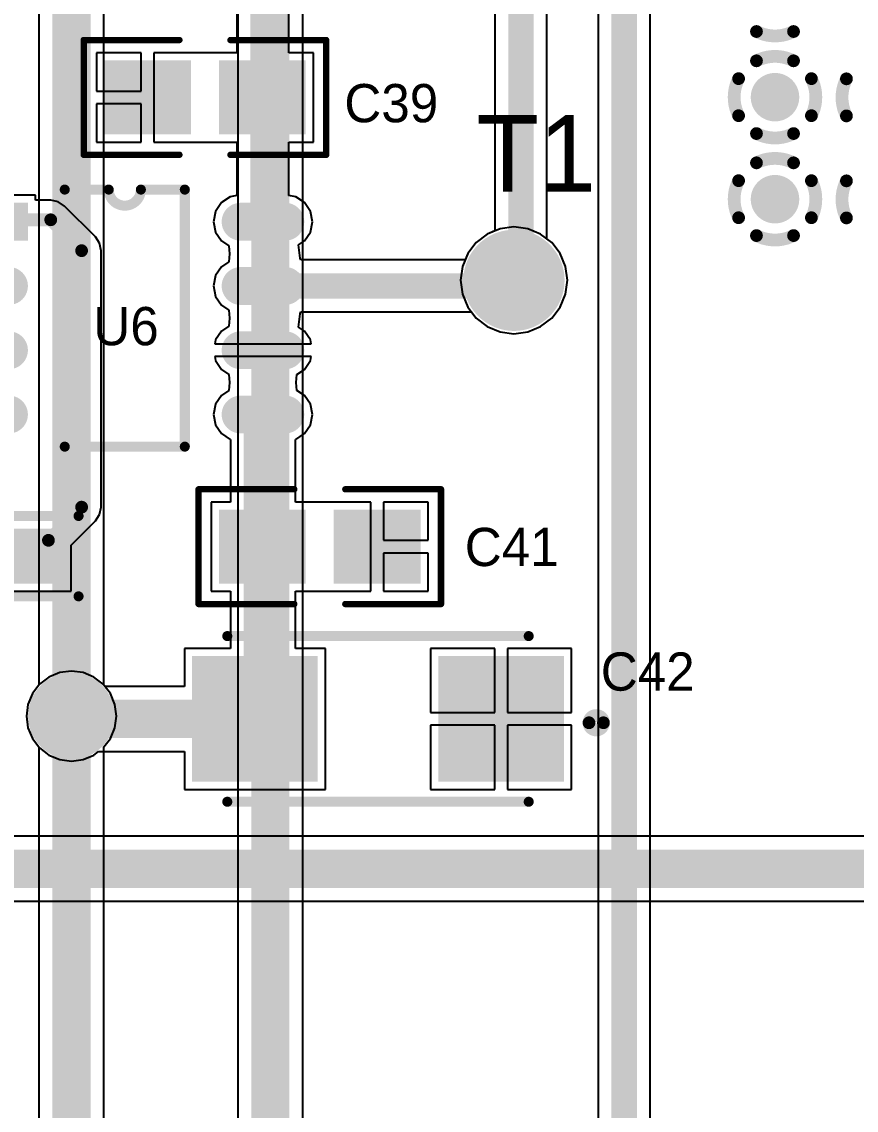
# Model space of a CAD drawing. Header units: millimetres. Extents: x 6.83 to 16.18, y 4.59 to 12.3.
# Drawn here: x 8.145 to 8.799, y 8.286 to 9.139 of the extents above; entities that cross this region are included whole.
import ezdxf

# ---------------------------------------------------------------- set-up
doc = ezdxf.new("R2010")
doc.units = ezdxf.units.MM
doc.header["$MEASUREMENT"] = 0
for name, color, linetype in [('BottomLayer', 5, 'Continuous'), ('BottomSolder', 6, 'Continuous'), ('InternalPlane1', 76, 'Continuous'), ('InternalPlane2', 16, 'Continuous'), ('MultiLayer', 9, 'Continuous'), ('PadHoleLayer', 156, 'Continuous'), ('TopLayer', 1, 'Continuous'), ('TopOverlay', 2, 'Continuous'), ('TopPaste', 8, 'Continuous'), ('TopSolder', 216, 'Continuous'), ('ViaHoleLayer', 16, 'Continuous')]:
    doc.layers.add(name, color=color, linetype=linetype)

# ---------------------------------------------------------------- blocks, each defined once
blk = doc.blocks.new('T___P_____3')
at = {"layer": 'BottomLayer', "const_width": 0.0315}
blk.add_lwpolyline([(-0.01584, -0.0001, 1), (0.01565, -0.0001, 1)], format="xyb", close=True, dxfattribs=at)
at = {"layer": 'BottomSolder', "const_width": 0.0355}
blk.add_lwpolyline([(-0.01784, -0.0001, 1), (0.01765, -0.0001, 1)], format="xyb", close=True, dxfattribs=at)
at = {"layer": 'InternalPlane1', "const_width": 0.03968}
blk.add_lwpolyline([(-0.01994, -0.0001, 1), (0.01975, -0.0001, 1)], format="xyb", close=True, dxfattribs=at)
at = {"layer": 'InternalPlane2', "const_width": 0.03968}
blk.add_lwpolyline([(-0.01994, -0.0001, 1), (0.01975, -0.0001, 1)], format="xyb", close=True, dxfattribs=at)
at = {"layer": 'MultiLayer', "const_width": 0.0315}
blk.add_lwpolyline([(-0.01584, -0.0001, 1), (0.01565, -0.0001, 1)], format="xyb", close=True, dxfattribs=at)
at = {"layer": 'PadHoleLayer', "const_width": 0.01969}
blk.add_lwpolyline([(-0.00994, -0.0001, 1), (0.00975, -0.0001, 1)], format="xyb", close=True, dxfattribs=at)
at = {"layer": 'TopLayer', "const_width": 0.0315}
blk.add_lwpolyline([(-0.01584, -0.0001, 1), (0.01565, -0.0001, 1)], format="xyb", close=True, dxfattribs=at)
at = {"layer": 'TopSolder', "const_width": 0.0355}
blk.add_lwpolyline([(-0.01784, -0.0001, 1), (0.01765, -0.0001, 1)], format="xyb", close=True, dxfattribs=at)
blk = doc.blocks.new('SO_8N_133')
at = {"layer": 'TopLayer', "const_width": 0.02165}
for points in [[(0.07605, 0.13), (0.04102, 0.13)], [(-0.14048, 0.07961), (-0.17552, 0.07961)], [(0.07605, 0.07961), (0.04102, 0.07961)], [(-0.14048, 0.02921), (-0.17552, 0.02921)], [(0.07605, 0.02921), (0.04102, 0.02921)], [(-0.14048, -0.02118), (-0.17552, -0.02118)], [(0.07605, -0.02118), (0.04102, -0.02118)]]:
    blk.add_lwpolyline(points, dxfattribs=at)
at = {"layer": 'TopLayer', "const_width": 0.01083}
for points in [[(0.0356, 0.13, 1), (0.04643, 0.13, 1)], [(0.07064, 0.13, 1), (0.08147, 0.13, 1)], [(-0.18093, 0.07961, 1), (-0.17011, 0.07961, 1)], [(-0.14589, 0.07961, 1), (-0.13507, 0.07961, 1)], [(0.0356, 0.07961, 1), (0.04643, 0.07961, 1)], [(0.07064, 0.07961, 1), (0.08147, 0.07961, 1)], [(-0.18093, 0.02921, 1), (-0.17011, 0.02921, 1)], [(-0.14589, 0.02921, 1), (-0.13507, 0.02921, 1)], [(0.0356, 0.02921, 1), (0.04643, 0.02921, 1)], [(0.07064, 0.02921, 1), (0.08147, 0.02921, 1)], [(-0.18093, -0.02118, 1), (-0.17011, -0.02118, 1)], [(-0.14589, -0.02118, 1), (-0.13507, -0.02118, 1)], [(0.0356, -0.02118, 1), (0.04643, -0.02118, 1)], [(0.07064, -0.02118, 1), (0.08147, -0.02118, 1)]]:
    blk.add_lwpolyline(points, format="xyb", close=True, dxfattribs=at)
at = {"layer": 'TopLayer'}
blk.add_solid([(-0.18635, 0.11917), (-0.12965, 0.11917), (-0.18635, 0.14083), (-0.12965, 0.14083)], dxfattribs=at)
at = {"layer": 'TopOverlay', "const_width": 0.00787}
for points in [[(-0.09678, -0.04638), (-0.09678, 0.1552)], [(-0.09678, 0.1552), (-0.06233, 0.1552)], [(-0.03713, 0.1552), (-0.00268, 0.1552)], [(-0.00268, -0.04638), (-0.00268, 0.1552)], [(-0.09678, -0.04638), (-0.00268, -0.04638)]]:
    blk.add_lwpolyline(points, dxfattribs=at)
at = {"layer": 'TopOverlay', "const_width": 0.00394}
for points in [[(-0.09875, 0.1552, 1), (-0.09481, 0.1552, 1)], [(-0.09875, 0.1552, 1), (-0.09481, 0.1552, 1)], [(-0.0643, 0.1552, 1), (-0.06036, 0.1552, 1)], [(-0.0643, 0.1552, 1), (-0.06036, 0.1552, 1)], [(-0.0391, 0.1552, 1), (-0.03517, 0.1552, 1)], [(-0.0391, 0.1552, 1), (-0.03517, 0.1552, 1)], [(-0.00465, 0.1552, 1), (-0.00072, 0.1552, 1)], [(-0.00465, 0.1552, 1), (-0.00072, 0.1552, 1)], [(-0.09875, -0.04638, 1), (-0.09481, -0.04638, 1)], [(-0.09875, -0.04638, 1), (-0.09481, -0.04638, 1)], [(-0.00465, -0.04638, 1), (-0.00072, -0.04638, 1)], [(-0.00465, -0.04638, 1), (-0.00072, -0.04638, 1)]]:
    blk.add_lwpolyline(points, format="xyb", close=True, dxfattribs=at)
at = {"layer": 'TopOverlay', "const_width": 0.00787}
blk.add_lwpolyline([(-0.03713, 0.1552, -1), (-0.06233, 0.1552)], format="xyb", dxfattribs=at)
at = {"layer": 'TopPaste', "const_width": 0.02165}
for points in [[(0.07605, 0.13), (0.04102, 0.13)], [(-0.14048, 0.07961), (-0.17552, 0.07961)], [(0.07605, 0.07961), (0.04102, 0.07961)], [(-0.14048, 0.02921), (-0.17552, 0.02921)], [(0.07605, 0.02921), (0.04102, 0.02921)], [(-0.14048, -0.02118), (-0.17552, -0.02118)], [(0.07605, -0.02118), (0.04102, -0.02118)]]:
    blk.add_lwpolyline(points, dxfattribs=at)
at = {"layer": 'TopPaste', "const_width": 0.01083}
for points in [[(0.0356, 0.13, 1), (0.04643, 0.13, 1)], [(0.07064, 0.13, 1), (0.08147, 0.13, 1)], [(-0.18093, 0.07961, 1), (-0.17011, 0.07961, 1)], [(-0.14589, 0.07961, 1), (-0.13507, 0.07961, 1)], [(0.0356, 0.07961, 1), (0.04643, 0.07961, 1)], [(0.07064, 0.07961, 1), (0.08147, 0.07961, 1)], [(-0.18093, 0.02921, 1), (-0.17011, 0.02921, 1)], [(-0.14589, 0.02921, 1), (-0.13507, 0.02921, 1)], [(0.0356, 0.02921, 1), (0.04643, 0.02921, 1)], [(0.07064, 0.02921, 1), (0.08147, 0.02921, 1)], [(-0.18093, -0.02118, 1), (-0.17011, -0.02118, 1)], [(-0.14589, -0.02118, 1), (-0.13507, -0.02118, 1)], [(0.0356, -0.02118, 1), (0.04643, -0.02118, 1)], [(0.07064, -0.02118, 1), (0.08147, -0.02118, 1)]]:
    blk.add_lwpolyline(points, format="xyb", close=True, dxfattribs=at)
at = {"layer": 'TopPaste'}
blk.add_solid([(-0.18635, 0.11917), (-0.12965, 0.11917), (-0.18635, 0.14083), (-0.12965, 0.14083)], dxfattribs=at)
at = {"layer": 'TopSolder', "const_width": 0.02965}
for points in [[(0.07605, 0.13), (0.04102, 0.13)], [(-0.14048, 0.07961), (-0.17552, 0.07961)], [(0.07605, 0.07961), (0.04102, 0.07961)], [(-0.14048, 0.02921), (-0.17552, 0.02921)], [(0.07605, 0.02921), (0.04102, 0.02921)], [(-0.14048, -0.02118), (-0.17552, -0.02118)], [(0.07605, -0.02118), (0.04102, -0.02118)]]:
    blk.add_lwpolyline(points, dxfattribs=at)
at = {"layer": 'TopSolder', "const_width": 0.01483}
for points in [[(0.0336, 0.13, 1), (0.04843, 0.13, 1)], [(0.06864, 0.13, 1), (0.08347, 0.13, 1)], [(-0.18293, 0.07961, 1), (-0.16811, 0.07961, 1)], [(-0.14789, 0.07961, 1), (-0.13307, 0.07961, 1)], [(0.0336, 0.07961, 1), (0.04843, 0.07961, 1)], [(0.06864, 0.07961, 1), (0.08347, 0.07961, 1)], [(-0.18293, 0.02921, 1), (-0.16811, 0.02921, 1)], [(-0.14789, 0.02921, 1), (-0.13307, 0.02921, 1)], [(0.0336, 0.02921, 1), (0.04843, 0.02921, 1)], [(0.06864, 0.02921, 1), (0.08347, 0.02921, 1)], [(-0.18293, -0.02118, 1), (-0.16811, -0.02118, 1)], [(-0.14789, -0.02118, 1), (-0.13307, -0.02118, 1)], [(0.0336, -0.02118, 1), (0.04843, -0.02118, 1)], [(0.06864, -0.02118, 1), (0.08347, -0.02118, 1)]]:
    blk.add_lwpolyline(points, format="xyb", close=True, dxfattribs=at)
at = {"layer": 'TopSolder'}
blk.add_solid([(-0.19035, 0.11517), (-0.12565, 0.11517), (-0.19035, 0.14483), (-0.12565, 0.14483)], dxfattribs=at)
blk = doc.blocks.new('6032_____181')
at = {"layer": 'TopLayer'}
for points in [[(-0.25773, -0.00028), (-0.16718, -0.00028), (-0.25773, 0.09028), (-0.16718, 0.09028)], [(-0.06482, -0.00028), (0.02573, -0.00028), (-0.06482, 0.09028), (0.02573, 0.09028)]]:
    blk.add_solid(points, dxfattribs=at)
at = {"layer": 'TopOverlay', "const_width": 0.00787}
for points in [[(0.00211, 0.10996), (-0.23411, 0.10996)], [(0.00211, -0.01996), (-0.23411, -0.01996)]]:
    blk.add_lwpolyline(points, dxfattribs=at)
at = {"layer": 'TopOverlay'}
for points, const_width in [([(-0.23608, 0.10996, 1), (-0.23214, 0.10996, 1)], 0.00394), ([(0.00014, 0.10996, 1), (0.00408, 0.10996, 1)], 0.00394), ([(-0.28134, 0.048, 1), (-0.29266, 0.048, 1)], 0.01), ([(-0.29516, 0.048, 1), (-0.29016, 0.048, 1)], 0.005), ([(-0.28384, 0.048, 1), (-0.27884, 0.048, 1)], 0.005), ([(-0.23608, -0.01996, 1), (-0.23214, -0.01996, 1)], 0.00394), ([(0.00014, -0.01996, 1), (0.00408, -0.01996, 1)], 0.00394)]:
    blk.add_lwpolyline(points, format="xyb", close=True, dxfattribs=dict(at, const_width=const_width))
at = {"layer": 'TopPaste'}
for points in [[(-0.25773, -0.00028), (-0.16718, -0.00028), (-0.25773, 0.09028), (-0.16718, 0.09028)], [(-0.06482, -0.00028), (0.02573, -0.00028), (-0.06482, 0.09028), (0.02573, 0.09028)]]:
    blk.add_solid(points, dxfattribs=at)
at = {"layer": 'TopSolder'}
for points in [[(-0.26173, -0.00428), (-0.16318, -0.00428), (-0.26173, 0.09428), (-0.16318, 0.09428)], [(-0.06882, -0.00428), (0.02973, -0.00428), (-0.06882, 0.09428), (0.02973, 0.09428)]]:
    blk.add_solid(points, dxfattribs=at)
blk = doc.blocks.new('0805_182')
at = {"layer": 'TopLayer'}
for points in [[(0.03, 0.025), (-0.03, 0.025), (0.03, -0.025), (-0.03, -0.025)], [(0.12, 0.025), (0.06, 0.025), (0.12, -0.025), (0.06, -0.025)]]:
    blk.add_solid(points, dxfattribs=at)
at = {"layer": 'TopOverlay', "const_width": 0.005}
for points in [[(-0.05, 0.045), (0.025, 0.045)], [(-0.05, -0.045), (-0.05, 0.045)], [(0.065, 0.045), (0.14, 0.045)], [(0.14, -0.045), (0.14, 0.045)], [(-0.05, -0.045), (0.025, -0.045)], [(0.065, -0.045), (0.14, -0.045)]]:
    blk.add_lwpolyline(points, dxfattribs=at)
at = {"layer": 'TopOverlay', "const_width": 0.0025}
for points in [[(-0.05125, 0.045, 1), (-0.04875, 0.045, 1)], [(-0.05125, 0.045, 1), (-0.04875, 0.045, 1)], [(0.02375, 0.045, 1), (0.02625, 0.045, 1)], [(0.06375, 0.045, 1), (0.06625, 0.045, 1)], [(0.13875, 0.045, 1), (0.14125, 0.045, 1)], [(0.13875, 0.045, 1), (0.14125, 0.045, 1)], [(-0.05125, -0.045, 1), (-0.04875, -0.045, 1)], [(-0.05125, -0.045, 1), (-0.04875, -0.045, 1)], [(0.02375, -0.045, 1), (0.02625, -0.045, 1)], [(0.06375, -0.045, 1), (0.06625, -0.045, 1)], [(0.13875, -0.045, 1), (0.14125, -0.045, 1)], [(0.13875, -0.045, 1), (0.14125, -0.045, 1)]]:
    blk.add_lwpolyline(points, format="xyb", close=True, dxfattribs=at)
at = {"layer": 'TopPaste'}
for points in [[(0.03, 0.025), (-0.03, 0.025), (0.03, -0.025), (-0.03, -0.025)], [(0.12, 0.025), (0.06, 0.025), (0.12, -0.025), (0.06, -0.025)]]:
    blk.add_solid(points, dxfattribs=at)
at = {"layer": 'TopSolder'}
for points in [[(0.034, 0.029), (-0.034, 0.029), (0.034, -0.029), (-0.034, -0.029)], [(0.124, 0.029), (0.056, 0.029), (0.124, -0.029), (0.056, -0.029)]]:
    blk.add_solid(points, dxfattribs=at)
blk = doc.blocks.new('0805_184')
at = {"layer": 'TopLayer'}
for points in [[(0.03, 0.025), (-0.03, 0.025), (0.03, -0.025), (-0.03, -0.025)], [(0.12, 0.025), (0.06, 0.025), (0.12, -0.025), (0.06, -0.025)]]:
    blk.add_solid(points, dxfattribs=at)
at = {"layer": 'TopOverlay', "const_width": 0.005}
for points in [[(0.025, 0.045), (-0.05, 0.045)], [(-0.05, 0.045), (-0.05, -0.045)], [(0.14, 0.045), (0.065, 0.045)], [(0.14, 0.045), (0.14, -0.045)], [(0.025, -0.045), (-0.05, -0.045)], [(0.14, -0.045), (0.065, -0.045)]]:
    blk.add_lwpolyline(points, dxfattribs=at)
at = {"layer": 'TopOverlay', "const_width": 0.0025}
for points in [[(-0.05125, 0.045, 1), (-0.04875, 0.045, 1)], [(-0.05125, 0.045, 1), (-0.04875, 0.045, 1)], [(0.02375, 0.045, 1), (0.02625, 0.045, 1)], [(0.06375, 0.045, 1), (0.06625, 0.045, 1)], [(0.13875, 0.045, 1), (0.14125, 0.045, 1)], [(0.13875, 0.045, 1), (0.14125, 0.045, 1)], [(-0.05125, -0.045, 1), (-0.04875, -0.045, 1)], [(-0.05125, -0.045, 1), (-0.04875, -0.045, 1)], [(0.02375, -0.045, 1), (0.02625, -0.045, 1)], [(0.06375, -0.045, 1), (0.06625, -0.045, 1)], [(0.13875, -0.045, 1), (0.14125, -0.045, 1)], [(0.13875, -0.045, 1), (0.14125, -0.045, 1)]]:
    blk.add_lwpolyline(points, format="xyb", close=True, dxfattribs=at)
at = {"layer": 'TopPaste'}
for points in [[(0.03, 0.025), (-0.03, 0.025), (0.03, -0.025), (-0.03, -0.025)], [(0.12, 0.025), (0.06, 0.025), (0.12, -0.025), (0.06, -0.025)]]:
    blk.add_solid(points, dxfattribs=at)
at = {"layer": 'TopSolder'}
for points in [[(0.034, 0.029), (-0.034, 0.029), (0.034, -0.029), (-0.034, -0.029)], [(0.124, 0.029), (0.056, 0.029), (0.124, -0.029), (0.056, -0.029)]]:
    blk.add_solid(points, dxfattribs=at)
blk = doc.blocks.new('0603_192')
at = {"layer": 'TopLayer'}
for points in [[(0.02175, -0.04726), (0.02175, -0.01226), (-0.01325, -0.04726), (-0.01325, -0.01226)], [(0.02175, -0.11026), (0.02175, -0.07526), (-0.01325, -0.11026), (-0.01325, -0.07526)]]:
    blk.add_solid(points, dxfattribs=at)
at = {"layer": 'TopOverlay', "const_width": 0.00787}
for points in [[(-0.02724, 0.00394), (-0.02724, -0.12598)], [(-0.02724, 0.00394), (0.03575, 0.00394)], [(0.03575, 0.00394), (0.03575, -0.12598)], [(-0.02724, -0.12598), (0.03575, -0.12598)]]:
    blk.add_lwpolyline(points, dxfattribs=at)
at = {"layer": 'TopOverlay', "const_width": 0.00394}
for points in [[(-0.02921, 0.00394, 1), (-0.02528, 0.00394, 1)], [(-0.02921, 0.00394, 1), (-0.02528, 0.00394, 1)], [(0.03378, 0.00394, 1), (0.03772, 0.00394, 1)], [(0.03378, 0.00394, 1), (0.03772, 0.00394, 1)], [(-0.02921, -0.12598, 1), (-0.02528, -0.12598, 1)], [(-0.02921, -0.12598, 1), (-0.02528, -0.12598, 1)], [(0.03378, -0.12598, 1), (0.03772, -0.12598, 1)], [(0.03378, -0.12598, 1), (0.03772, -0.12598, 1)]]:
    blk.add_lwpolyline(points, format="xyb", close=True, dxfattribs=at)
at = {"layer": 'TopPaste'}
for points in [[(0.02175, -0.04726), (0.02175, -0.01226), (-0.01325, -0.04726), (-0.01325, -0.01226)], [(0.02175, -0.11026), (0.02175, -0.07526), (-0.01325, -0.11026), (-0.01325, -0.07526)]]:
    blk.add_solid(points, dxfattribs=at)
at = {"layer": 'TopSolder'}
for points in [[(0.02575, -0.05126), (0.02575, -0.00826), (-0.01725, -0.05126), (-0.01725, -0.00826)], [(0.02575, -0.11426), (0.02575, -0.07126), (-0.01725, -0.11426), (-0.01725, -0.07126)]]:
    blk.add_solid(points, dxfattribs=at)

msp = doc.modelspace()

# ---------------------------------------------------------------- linework, layer by layer
at = {"layer": 'BottomLayer'}
for p, q in [((8.15806, 10.12443), (8.15806, 8.61915)), ((8.20904, 8.61915), (8.20904, 10.12442)), ((8.51542, 9.48566), (8.51542, 8.97528)), ((8.55621, 8.969), (8.55621, 9.4837)), ((8.63705, 7.83466), (8.63705, 9.43318)), ((8.59626, 9.43023), (8.59626, 7.83593)), ((8.31393, 9.29148), (8.31393, 8.20752)), ((8.36491, 8.21267), (8.36491, 9.29148)), ((8.50941, 8.97279), (8.50074, 8.96614)), ((8.51542, 8.97528), (8.50941, 8.97279)), ((8.50074, 8.96614), (8.49409, 8.95747)), ((8.55993, 8.96614), (8.55621, 8.969)), ((8.56658, 8.95747), (8.55993, 8.96614)), ((8.49409, 8.95747), (8.48991, 8.94738)), ((8.57076, 8.94738), (8.56658, 8.95747)), ((8.48991, 8.94738), (8.48848, 8.93655)), ((8.57219, 8.93655), (8.57076, 8.94738)), ((8.48848, 8.93655), (8.48991, 8.92571)), ((8.57076, 8.92571), (8.57219, 8.93655)), ((8.48991, 8.92571), (8.49409, 8.91562)), ((8.56658, 8.91562), (8.57076, 8.92571)), ((8.49409, 8.91562), (8.50074, 8.90695)), ((8.55993, 8.90695), (8.56658, 8.91562)), ((8.50074, 8.90695), (8.50941, 8.9003)), ((8.55126, 8.9003), (8.55993, 8.90695)), ((8.50941, 8.9003), (8.5195, 8.89612)), ((8.5195, 8.89612), (8.53034, 8.89469)), ((8.53034, 8.89469), (8.54117, 8.89612)), ((8.54117, 8.89612), (8.55126, 8.9003)), ((8.15298, 8.61253), (8.14945, 8.60402)), ((8.15806, 8.61915), (8.15298, 8.61253)), ((8.21412, 8.61253), (8.20904, 8.61915)), ((8.21765, 8.60402), (8.21412, 8.61253)), ((8.14945, 8.60402), (8.14825, 8.59488)), ((8.21885, 8.59488), (8.21765, 8.60402)), ((8.14825, 8.59488), (8.14945, 8.58574)), ((8.21765, 8.58574), (8.21885, 8.59488)), ((8.14945, 8.58574), (8.15298, 8.57723)), ((8.21412, 8.57723), (8.21765, 8.58574)), ((8.15298, 8.57723), (8.15806, 8.5706)), ((8.15806, 8.5706), (8.15806, 7.49011)), ((8.20904, 8.5706), (8.21412, 8.57723)), ((8.20904, 7.49134), (8.20904, 8.5706))]:
    msp.add_line(p, q, dxfattribs=at)
for points, const_width in [([(8.18355, 7.46595), (8.18355, 10.14975)], 0.03), ([(8.53581, 8.93306), (8.53581, 9.49818)], 0.02), ([(8.61666, 7.79923), (8.61666, 9.44622)], 0.02), ([(8.33942, 7.49145), (8.33942, 9.31575)], 0.03)]:
    msp.add_lwpolyline(points, dxfattribs=dict(at, const_width=const_width))
for points, const_width in [([(8.72739, 9.08017, 1), (8.74239, 9.08017, 1)], 0.015), ([(8.72739, 9.00017, 1), (8.74239, 9.00017, 1)], 0.015), ([(8.53082, 8.93306, 1), (8.54082, 8.93306, 1)], 0.01), ([(8.17105, 8.59488, 1), (8.19605, 8.59488, 1)], 0.025)]:
    msp.add_lwpolyline(points, format="xyb", close=True, dxfattribs=dict(at, const_width=const_width))
at = {"layer": 'BottomSolder'}
for points, const_width in [([(8.72539, 9.08017, 1), (8.74439, 9.08017, 1)], 0.019), ([(8.72539, 9.00017, 1), (8.74439, 9.00017, 1)], 0.019), ([(8.16905, 8.59488, 1), (8.19805, 8.59488, 1)], 0.029)]:
    msp.add_lwpolyline(points, format="xyb", close=True, dxfattribs=dict(at, const_width=const_width))
at = {"layer": 'InternalPlane1', "const_width": 0.01}
for points in [[(8.74942, 9.13165, -0.240079), (8.72037, 9.13165)], [(8.72037, 9.10868, -0.240079), (8.74942, 9.10868)], [(8.70638, 9.06564, -0.240079), (8.70638, 9.09469)], [(8.76341, 9.09469, -0.240079), (8.76341, 9.06564)], [(8.79088, 9.06549, -0.240079), (8.79088, 9.09455)], [(8.74942, 9.05165, -0.240079), (8.72037, 9.05165)], [(8.72037, 9.02868, -0.240079), (8.74942, 9.02868)], [(8.70638, 8.98564, -0.240079), (8.70638, 9.01469)], [(8.76341, 9.01469, -0.240079), (8.76341, 8.98564)], [(8.79088, 8.98549, -0.240079), (8.79088, 9.01455)], [(8.74942, 8.97165, -0.240079), (8.72037, 8.97165)]]:
    msp.add_lwpolyline(points, format="xyb", dxfattribs=at)
at = {"layer": 'InternalPlane1'}
for points, const_width in [([(8.71787, 9.13165, 1), (8.72287, 9.13165, 1)], 0.005), ([(8.74692, 9.13165, 1), (8.75192, 9.13165, 1)], 0.005), ([(8.71787, 9.10868, 1), (8.72287, 9.10868, 1)], 0.005), ([(8.74692, 9.10868, 1), (8.75192, 9.10868, 1)], 0.005), ([(8.70388, 9.09469, 1), (8.70888, 9.09469, 1)], 0.005), ([(8.76091, 9.09469, 1), (8.76591, 9.09469, 1)], 0.005), ([(8.78838, 9.09455, 1), (8.79338, 9.09455, 1)], 0.005), ([(8.70388, 9.06564, 1), (8.70888, 9.06564, 1)], 0.005), ([(8.76091, 9.06564, 1), (8.76591, 9.06564, 1)], 0.005), ([(8.78838, 9.06549, 1), (8.79338, 9.06549, 1)], 0.005), ([(8.71787, 9.05165, 1), (8.72287, 9.05165, 1)], 0.005), ([(8.74692, 9.05165, 1), (8.75192, 9.05165, 1)], 0.005), ([(8.71787, 9.02868, 1), (8.72287, 9.02868, 1)], 0.005), ([(8.74692, 9.02868, 1), (8.75192, 9.02868, 1)], 0.005), ([(8.70388, 9.01469, 1), (8.70888, 9.01469, 1)], 0.005), ([(8.76091, 9.01469, 1), (8.76591, 9.01469, 1)], 0.005), ([(8.78838, 9.01455, 1), (8.79338, 9.01455, 1)], 0.005), ([(8.70388, 8.98564, 1), (8.70888, 8.98564, 1)], 0.005), ([(8.76091, 8.98564, 1), (8.76591, 8.98564, 1)], 0.005), ([(8.78838, 8.98549, 1), (8.79338, 8.98549, 1)], 0.005), ([(8.71787, 8.97165, 1), (8.72287, 8.97165, 1)], 0.005), ([(8.74692, 8.97165, 1), (8.75192, 8.97165, 1)], 0.005), ([(8.16655, 8.59488, 1), (8.20055, 8.59488, 1)], 0.034)]:
    msp.add_lwpolyline(points, format="xyb", close=True, dxfattribs=dict(at, const_width=const_width))
at = {"layer": 'InternalPlane2', "const_width": 0.01}
for points in [[(8.74942, 9.13165, -0.240079), (8.72037, 9.13165)], [(8.72037, 9.10868, -0.240079), (8.74942, 9.10868)], [(8.70638, 9.06564, -0.240079), (8.70638, 9.09469)], [(8.76341, 9.09469, -0.240079), (8.76341, 9.06564)], [(8.79088, 9.06549, -0.240079), (8.79088, 9.09455)], [(8.74942, 9.05165, -0.240079), (8.72037, 9.05165)], [(8.72037, 9.02868, -0.240079), (8.74942, 9.02868)], [(8.70638, 8.98564, -0.240079), (8.70638, 9.01469)], [(8.76341, 9.01469, -0.240079), (8.76341, 8.98564)], [(8.79088, 8.98549, -0.240079), (8.79088, 9.01455)], [(8.74942, 8.97165, -0.240079), (8.72037, 8.97165)]]:
    msp.add_lwpolyline(points, format="xyb", dxfattribs=at)
at = {"layer": 'InternalPlane2'}
for points, const_width in [([(8.71787, 9.13165, 1), (8.72287, 9.13165, 1)], 0.005), ([(8.74692, 9.13165, 1), (8.75192, 9.13165, 1)], 0.005), ([(8.71787, 9.10868, 1), (8.72287, 9.10868, 1)], 0.005), ([(8.74692, 9.10868, 1), (8.75192, 9.10868, 1)], 0.005), ([(8.70388, 9.09469, 1), (8.70888, 9.09469, 1)], 0.005), ([(8.76091, 9.09469, 1), (8.76591, 9.09469, 1)], 0.005), ([(8.78838, 9.09455, 1), (8.79338, 9.09455, 1)], 0.005), ([(8.70388, 9.06564, 1), (8.70888, 9.06564, 1)], 0.005), ([(8.76091, 9.06564, 1), (8.76591, 9.06564, 1)], 0.005), ([(8.78838, 9.06549, 1), (8.79338, 9.06549, 1)], 0.005), ([(8.71787, 9.05165, 1), (8.72287, 9.05165, 1)], 0.005), ([(8.74692, 9.05165, 1), (8.75192, 9.05165, 1)], 0.005), ([(8.71787, 9.02868, 1), (8.72287, 9.02868, 1)], 0.005), ([(8.74692, 9.02868, 1), (8.75192, 9.02868, 1)], 0.005), ([(8.70388, 9.01469, 1), (8.70888, 9.01469, 1)], 0.005), ([(8.76091, 9.01469, 1), (8.76591, 9.01469, 1)], 0.005), ([(8.78838, 9.01455, 1), (8.79338, 9.01455, 1)], 0.005), ([(8.70388, 8.98564, 1), (8.70888, 8.98564, 1)], 0.005), ([(8.76091, 8.98564, 1), (8.76591, 8.98564, 1)], 0.005), ([(8.78838, 8.98549, 1), (8.79338, 8.98549, 1)], 0.005), ([(8.71787, 8.97165, 1), (8.72287, 8.97165, 1)], 0.005), ([(8.74692, 8.97165, 1), (8.75192, 8.97165, 1)], 0.005), ([(8.16655, 8.59488, 1), (8.20055, 8.59488, 1)], 0.034)]:
    msp.add_lwpolyline(points, format="xyb", close=True, dxfattribs=dict(at, const_width=const_width))
at = {"layer": 'MultiLayer'}
for points, const_width in [([(8.72739, 9.08017, 1), (8.74239, 9.08017, 1)], 0.015), ([(8.72739, 9.00017, 1), (8.74239, 9.00017, 1)], 0.015), ([(8.17105, 8.59488, 1), (8.19605, 8.59488, 1)], 0.025)]:
    msp.add_lwpolyline(points, format="xyb", close=True, dxfattribs=dict(at, const_width=const_width))
at = {"layer": 'TopLayer'}
for p, q in [((8.31324, 9.15363), (8.31324, 9.11496)), ((8.35403, 9.11496), (8.35403, 9.15363)), ((8.23818, 9.11496), (8.20318, 9.11496)), ((8.20318, 9.11496), (8.20318, 9.08496)), ((8.23818, 9.08496), (8.23818, 9.11496)), ((8.28137, 9.11496), (8.24818, 9.11496)), ((8.24818, 9.11496), (8.24818, 9.07996)), ((8.28318, 9.11496), (8.28137, 9.11496)), ((8.29318, 9.11496), (8.28318, 9.11496)), ((8.295, 9.11496), (8.29318, 9.11496)), ((8.31324, 9.11496), (8.295, 9.11496)), ((8.37318, 9.11496), (8.35403, 9.11496)), ((8.37318, 9.04496), (8.37318, 9.11496)), ((8.20318, 9.08496), (8.23818, 9.08496)), ((8.23818, 9.07496), (8.20318, 9.07496)), ((8.20318, 9.07496), (8.20318, 9.04496)), ((8.23818, 9.04496), (8.23818, 9.07496)), ((8.24818, 9.07996), (8.24818, 9.04496)), ((8.20318, 9.04496), (8.23818, 9.04496)), ((8.24818, 9.04496), (8.28137, 9.04496)), ((8.28137, 9.04496), (8.28318, 9.04496)), ((8.28318, 9.04496), (8.29318, 9.04496)), ((8.29318, 9.04496), (8.295, 9.04496)), ((8.295, 9.04496), (8.31324, 9.04496)), ((8.31324, 9.04496), (8.31324, 9.00317)), ((8.35403, 9.00317), (8.35403, 9.04496)), ((8.35403, 9.04496), (8.37318, 9.04496)), ((8.15545, 9.00333), (8.07876, 9.00333)), ((8.15545, 8.9993), (8.15545, 9.00333)), ((8.16734, 8.9993), (8.15545, 8.9993)), ((8.17319, 8.99814), (8.16734, 8.9993)), ((8.17815, 8.99482), (8.17319, 8.99814)), ((8.3011, 8.99752), (8.2965, 8.99063)), ((8.30799, 9.00212), (8.3011, 8.99752)), ((8.31324, 9.00317), (8.30799, 9.00212)), ((8.35928, 9.00212), (8.35403, 9.00317)), ((8.36617, 8.99752), (8.35928, 9.00212)), ((8.37077, 8.99063), (8.36617, 8.99752)), ((8.20236, 8.97061), (8.17815, 8.99482)), ((8.2965, 8.99063), (8.29488, 8.9825)), ((8.37239, 8.9825), (8.37077, 8.99063)), ((8.29488, 8.9825), (8.2965, 8.97438)), ((8.37077, 8.97438), (8.37239, 8.9825)), ((8.2965, 8.97438), (8.3011, 8.96749)), ((8.36617, 8.96749), (8.37077, 8.97438)), ((8.50941, 8.97279), (8.50074, 8.96614)), ((8.5195, 8.97697), (8.50941, 8.97279)), ((8.53034, 8.9784), (8.5195, 8.97697)), ((8.54117, 8.97697), (8.53034, 8.9784)), ((8.55126, 8.97279), (8.54117, 8.97697)), ((8.55993, 8.96614), (8.55126, 8.97279)), ((8.20568, 8.96565), (8.20236, 8.97061)), ((8.20684, 8.9598), (8.20568, 8.96565)), ((8.3011, 8.96749), (8.30697, 8.96357)), ((8.30697, 8.96357), (8.30755, 8.95731)), ((8.36142, 8.96431), (8.36617, 8.96749)), ((8.36282, 8.95393), (8.36142, 8.96431)), ((8.50074, 8.96614), (8.49409, 8.95747)), ((8.56658, 8.95747), (8.55993, 8.96614)), ((8.20684, 8.75868), (8.20684, 8.9598)), ((8.30755, 8.95731), (8.30697, 8.95105)), ((8.36338, 8.9525), (8.36282, 8.95393)), ((8.49409, 8.95747), (8.49203, 8.9525)), ((8.57076, 8.94738), (8.56658, 8.95747)), ((8.3011, 8.94713), (8.2965, 8.94024)), ((8.30697, 8.95105), (8.3011, 8.94713)), ((8.49203, 8.9525), (8.36338, 8.9525)), ((8.57219, 8.93655), (8.57076, 8.94738)), ((8.2965, 8.94024), (8.29488, 8.93211)), ((8.57076, 8.92571), (8.57219, 8.93655)), ((8.29488, 8.93211), (8.2965, 8.92398)), ((8.2965, 8.92398), (8.3011, 8.9171)), ((8.56658, 8.91562), (8.57076, 8.92571)), ((8.3011, 8.9171), (8.30697, 8.91318)), ((8.30697, 8.91318), (8.30755, 8.90691)), ((8.36283, 8.91031), (8.36338, 8.91172)), ((8.36338, 8.91172), (8.49708, 8.91172)), ((8.49708, 8.91172), (8.50074, 8.90695)), ((8.55993, 8.90695), (8.56658, 8.91562)), ((8.30755, 8.90691), (8.30697, 8.90065)), ((8.36142, 8.89991), (8.36283, 8.91031)), ((8.50074, 8.90695), (8.50941, 8.9003)), ((8.55126, 8.9003), (8.55993, 8.90695)), ((8.3011, 8.89673), (8.2965, 8.88984)), ((8.30697, 8.90065), (8.3011, 8.89673)), ((8.36617, 8.89673), (8.36142, 8.89991)), ((8.37077, 8.88984), (8.36617, 8.89673)), ((8.50941, 8.9003), (8.5195, 8.89612)), ((8.5195, 8.89612), (8.53034, 8.89469)), ((8.53034, 8.89469), (8.54117, 8.89612)), ((8.54117, 8.89612), (8.55126, 8.9003)), ((8.2965, 8.88984), (8.29588, 8.88672)), ((8.29588, 8.88672), (8.3714, 8.88672)), ((8.3714, 8.88672), (8.37077, 8.88984)), ((8.3714, 8.87672), (8.29588, 8.87672)), ((8.29588, 8.87672), (8.2965, 8.87359)), ((8.2965, 8.87359), (8.3011, 8.8667)), ((8.36617, 8.8667), (8.37077, 8.87359)), ((8.37077, 8.87359), (8.3714, 8.87672)), ((8.3011, 8.8667), (8.30697, 8.86278)), ((8.30697, 8.86278), (8.30755, 8.85652)), ((8.35972, 8.85652), (8.3603, 8.86278)), ((8.3603, 8.86278), (8.36617, 8.8667)), ((8.30755, 8.85652), (8.30697, 8.85026)), ((8.3603, 8.85026), (8.35972, 8.85652)), ((8.3011, 8.84634), (8.2965, 8.83945)), ((8.30697, 8.85026), (8.3011, 8.84634)), ((8.36617, 8.84634), (8.3603, 8.85026)), ((8.37077, 8.83945), (8.36617, 8.84634)), ((8.2965, 8.83945), (8.29488, 8.83132)), ((8.37239, 8.83132), (8.37077, 8.83945)), ((8.29488, 8.83132), (8.2965, 8.8232)), ((8.37077, 8.8232), (8.37239, 8.83132)), ((8.2965, 8.8232), (8.3011, 8.81631)), ((8.36617, 8.81631), (8.37077, 8.8232)), ((8.3011, 8.81631), (8.30799, 8.8117)), ((8.30799, 8.8117), (8.30815, 8.81167)), ((8.30815, 8.81167), (8.30815, 8.7627)), ((8.35913, 8.81167), (8.35928, 8.8117)), ((8.35913, 8.7627), (8.35913, 8.81167)), ((8.35928, 8.8117), (8.36617, 8.81631)), ((8.20568, 8.75283), (8.20684, 8.75868)), ((8.30815, 8.7627), (8.29318, 8.7627)), ((8.29318, 8.7627), (8.29318, 8.6927)), ((8.37137, 8.7627), (8.35913, 8.7627)), ((8.37318, 8.7627), (8.37137, 8.7627)), ((8.38318, 8.7627), (8.37318, 8.7627)), ((8.38499, 8.7627), (8.38318, 8.7627)), ((8.41818, 8.7627), (8.38499, 8.7627)), ((8.41818, 8.7277), (8.41818, 8.7627)), ((8.46318, 8.7627), (8.42818, 8.7627)), ((8.42818, 8.7627), (8.42818, 8.7327)), ((8.46318, 8.7327), (8.46318, 8.7627)), ((8.20236, 8.74787), (8.20568, 8.75283)), ((8.18343, 8.72893), (8.20236, 8.74787)), ((8.42818, 8.7327), (8.46318, 8.7327)), ((8.18343, 8.69275), (8.18343, 8.72893)), ((8.41818, 8.6927), (8.41818, 8.7277)), ((8.46318, 8.7227), (8.42818, 8.7227)), ((8.42818, 8.7227), (8.42818, 8.6927)), ((8.46318, 8.6927), (8.46318, 8.7227)), ((8.13225, 8.69275), (8.18343, 8.69275)), ((8.29318, 8.6927), (8.30815, 8.6927)), ((8.30815, 8.6927), (8.30815, 8.64789)), ((8.35913, 8.64789), (8.35913, 8.6927)), ((8.35913, 8.6927), (8.37137, 8.6927)), ((8.37137, 8.6927), (8.37318, 8.6927)), ((8.37318, 8.6927), (8.38318, 8.6927)), ((8.38318, 8.6927), (8.38499, 8.6927)), ((8.38499, 8.6927), (8.41818, 8.6927)), ((8.42818, 8.6927), (8.46318, 8.6927)), ((8.30815, 8.64789), (8.27207, 8.64789)), ((8.27207, 8.64789), (8.27207, 8.6181)), ((8.38262, 8.64789), (8.35913, 8.64789)), ((8.38262, 8.53734), (8.38262, 8.64789)), ((8.51526, 8.64789), (8.46498, 8.64789)), ((8.46498, 8.64789), (8.46498, 8.59761)), ((8.51526, 8.59761), (8.51526, 8.64789)), ((8.57553, 8.64789), (8.52526, 8.64789)), ((8.52526, 8.64789), (8.52526, 8.59761)), ((8.57553, 8.59761), (8.57553, 8.64789)), ((8.18355, 8.63018), (8.17441, 8.62898)), ((8.19269, 8.62898), (8.18355, 8.63018)), ((8.1659, 8.62545), (8.15859, 8.61984)), ((8.17441, 8.62898), (8.1659, 8.62545)), ((8.2012, 8.62545), (8.19269, 8.62898)), ((8.20851, 8.61984), (8.2012, 8.62545)), ((8.15298, 8.61253), (8.14945, 8.60402)), ((8.15859, 8.61984), (8.15298, 8.61253)), ((8.20985, 8.6181), (8.20851, 8.61984)), ((8.27207, 8.6181), (8.20985, 8.6181)), ((8.14945, 8.60402), (8.14825, 8.59488)), ((8.46498, 8.59761), (8.51526, 8.59761)), ((8.52526, 8.59761), (8.57553, 8.59761)), ((8.14825, 8.59488), (8.14945, 8.58574)), ((8.51526, 8.58761), (8.46498, 8.58761)), ((8.46498, 8.58761), (8.46498, 8.53734)), ((8.51526, 8.53734), (8.51526, 8.58761)), ((8.57553, 8.58761), (8.52526, 8.58761)), ((8.52526, 8.58761), (8.52526, 8.53734)), ((8.57553, 8.53734), (8.57553, 8.58761)), ((8.14945, 8.58574), (8.15298, 8.57723)), ((8.15298, 8.57723), (8.15859, 8.56992)), ((8.15859, 8.56992), (8.1659, 8.56431)), ((8.1659, 8.56431), (8.17441, 8.56078)), ((8.19269, 8.56078), (8.2012, 8.56431)), ((8.2012, 8.56431), (8.20487, 8.56712)), ((8.20487, 8.56712), (8.27207, 8.56712)), ((8.27207, 8.56712), (8.27207, 8.53734)), ((8.17441, 8.56078), (8.18355, 8.55958)), ((8.18355, 8.55958), (8.19269, 8.56078)), ((8.27207, 8.53734), (8.38262, 8.53734)), ((8.46498, 8.53734), (8.51526, 8.53734)), ((8.52526, 8.53734), (8.57553, 8.53734)), ((8.93176, 8.50065), (7.95158, 8.50065)), ((7.94102, 8.44967), (8.93299, 8.44967))]:
    msp.add_line(p, q, dxfattribs=at)
for points, const_width in [([(8.33364, 8.9825), (8.33364, 9.23712)], 0.02), ([(8.12598, 8.98401), (8.16734, 8.98401)], 0.01), ([(8.16734, 8.98401), (8.19155, 8.9598)], 0.01), ([(8.19155, 8.75868), (8.19155, 8.9598)], 0.01), ([(8.33364, 8.93211), (8.53473, 8.93211)], 0.02), ([(8.33364, 8.59067), (8.33364, 8.83132)], 0.03), ([(8.16554, 8.73267), (8.19155, 8.75868)], 0.01), ([(8.17814, 8.59261), (8.32734, 8.59261)], 0.03), ([(7.94102, 8.47516), (8.95323, 8.47516)], 0.03)]:
    msp.add_lwpolyline(points, dxfattribs=dict(at, const_width=const_width))
for points, const_width in [([(8.72739, 9.08017, 1), (8.74239, 9.08017, 1)], 0.015), ([(8.72739, 9.00017, 1), (8.74239, 9.00017, 1)], 0.015), ([(8.16484, 8.98401, 1), (8.16984, 8.98401, 1)], 0.005), ([(8.16484, 8.98401, 1), (8.16984, 8.98401, 1)], 0.005), ([(8.32864, 8.9825, 1), (8.33864, 8.9825, 1)], 0.01), ([(8.18905, 8.9598, 1), (8.19405, 8.9598, 1)], 0.005), ([(8.18905, 8.9598, 1), (8.19405, 8.9598, 1)], 0.005), ([(8.32864, 8.93211, 1), (8.33864, 8.93211, 1)], 0.01), ([(8.52973, 8.93211, 1), (8.53973, 8.93211, 1)], 0.01), ([(8.32614, 8.83132, 1), (8.34114, 8.83132, 1)], 0.015), ([(8.18905, 8.75868, 1), (8.19405, 8.75868, 1)], 0.005), ([(8.18905, 8.75868, 1), (8.19405, 8.75868, 1)], 0.005), ([(8.16304, 8.73267, 1), (8.16804, 8.73267, 1)], 0.005), ([(8.17105, 8.59488, 1), (8.19605, 8.59488, 1)], 0.025), ([(8.17064, 8.59261, 1), (8.18564, 8.59261, 1)], 0.015), ([(8.31985, 8.59261, 1), (8.33484, 8.59261, 1)], 0.015), ([(8.32614, 8.59067, 1), (8.34114, 8.59067, 1)], 0.015)]:
    msp.add_lwpolyline(points, format="xyb", close=True, dxfattribs=dict(at, const_width=const_width))
at = {"layer": 'TopSolder'}
for points, const_width in [([(8.72539, 9.08017, 1), (8.74439, 9.08017, 1)], 0.019), ([(8.72539, 9.00017, 1), (8.74439, 9.00017, 1)], 0.019), ([(8.16905, 8.59488, 1), (8.19805, 8.59488, 1)], 0.029)]:
    msp.add_lwpolyline(points, format="xyb", close=True, dxfattribs=dict(at, const_width=const_width))
at = {"layer": 'ViaHoleLayer'}
for points, const_width in [([(8.73139, 9.08017, 1), (8.73839, 9.08017, 1)], 0.007), ([(8.73139, 9.00017, 1), (8.73839, 9.00017, 1)], 0.007), ([(8.17655, 8.59488, 1), (8.19055, 8.59488, 1)], 0.014)]:
    msp.add_lwpolyline(points, format="xyb", close=True, dxfattribs=dict(at, const_width=const_width))

# ---------------------------------------------------------------- block references
for name, p, rotation in [('0805_184', (8.33318, 9.07996), 180), ('SO_8N_133', (8.2751, 8.8525), 360), ('0805_182', (8.33318, 8.7277), 360), ('0603_192', (8.06317, 8.716), 90), ('6032_____181', (8.3078, 8.63761), 180)]:
    msp.add_blockref(name, p, dxfattribs=dict(rotation=rotation))
msp.add_blockref('T___P_____3', (8.53043, 8.93664))

# ---------------------------------------------------------------- texts
at = {"layer": 'TopOverlay'}
for s, height, p in [('C39', 0.03, (8.39742, 9.06048)), ('T1', 0.06, (8.50093, 9.00614)), ('U6', 0.03, (8.2007, 8.88563)), ('C41', 0.03, (8.49178, 8.71247)), ('C42', 0.03, (8.59836, 8.61477))]:
    msp.add_text(s, height=height, dxfattribs=at).set_placement(p)

doc.saveas('drawing.dxf')
